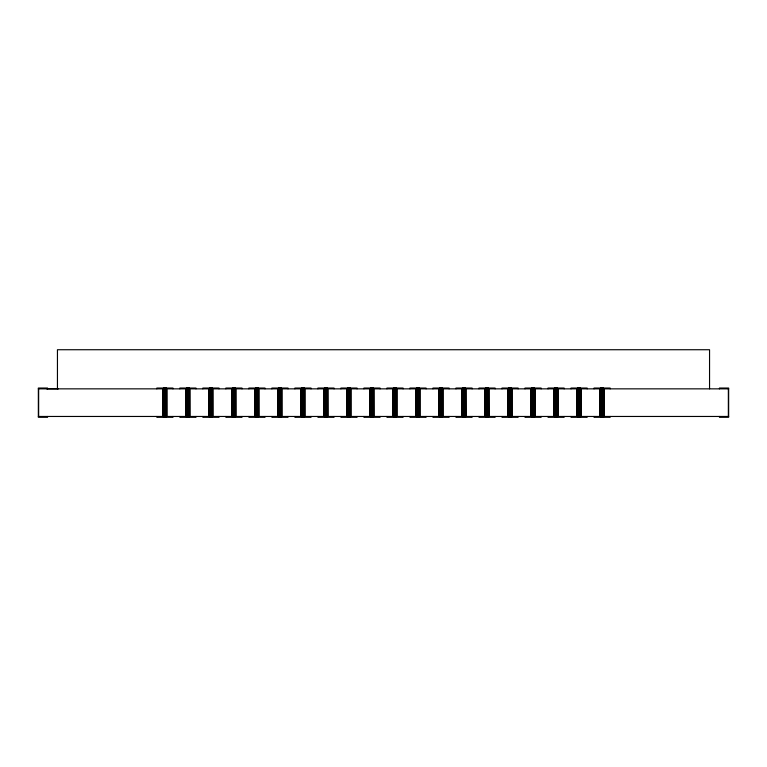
<?xml version="1.0" encoding="UTF-8"?>
<svg xmlns="http://www.w3.org/2000/svg" width="767" height="767" viewBox="0 0 767 767"><rect width="100%" height="100%" fill="white"/><g stroke="black" fill="none" stroke-linecap="round" stroke-linejoin="round"><path stroke-width="1.15" d="M46.614 388.802L58.407 388.802M38.35 388.85L162.681 388.85L162.623 416.462L38.35 416.462M185.691 388.85L167.129 388.85L167.187 416.462L185.691 416.462L185.633 388.85L185.614 416.462M208.701 388.85L190.139 388.85L190.216 416.462L208.701 416.462L208.643 388.85L208.624 416.462M231.711 388.85L213.149 388.85L213.226 416.462L231.711 416.462L231.653 388.85L231.634 416.462M254.721 388.85L236.159 388.85L236.236 416.462L254.721 416.462L254.663 388.85L254.644 416.462M277.731 388.85L259.169 388.85L259.227 416.462L277.731 416.462L277.673 388.85L277.654 416.462M300.741 388.85L282.179 388.85L282.237 416.462L300.741 416.462L300.683 388.85L300.664 416.462M323.751 388.85L305.189 388.85L305.266 416.462L323.751 416.462L323.693 388.85L323.674 416.462M346.761 388.85L328.199 388.85L328.257 416.462L346.761 416.462L346.703 388.85L346.684 416.462M369.771 388.85L351.209 388.85L351.267 416.462L369.771 416.462L369.713 388.85L369.694 416.462M392.781 388.85L374.219 388.85L374.277 416.462L392.781 416.462L392.723 388.85L392.704 416.462M415.791 388.85L397.229 388.85L397.287 416.462L415.791 416.462L415.733 388.85L415.714 416.462M438.801 388.85L420.239 388.85L420.297 416.462L438.801 416.462L438.743 388.85L438.724 416.462M461.811 388.85L443.249 388.85L443.326 416.462L461.811 416.462L461.753 388.85L461.734 416.462M484.821 388.85L466.259 388.85L466.336 416.462L484.821 416.462L484.763 388.85L484.744 416.462M507.831 388.85L489.269 388.85L489.327 416.462L507.831 416.462L507.773 388.85L507.754 416.462M530.841 388.85L512.279 388.85L512.337 416.462L530.841 416.462L530.783 388.85L530.764 416.462M553.851 388.85L535.289 388.85L535.366 416.462L553.851 416.462L553.793 388.85L553.774 416.462M576.861 388.85L558.299 388.85L558.357 416.462L576.861 416.462L576.803 388.85L576.784 416.462M599.871 388.85L581.309 388.85L581.386 416.462L599.871 416.462L599.813 388.85L599.794 416.462M728.65 388.85L604.319 388.85L604.396 416.462L728.65 416.462M728.353 388.85L728.353 416.462M719.446 388.85L719.446 388.044L728.65 388.044L728.65 417.267L719.446 417.267L719.446 416.462M709.552 388.85L709.552 349.733L57.448 349.733L57.448 388.85M610.149 388.85L610.149 388.044L594.042 388.044L594.042 388.85M610.149 416.462L610.149 417.267L594.042 417.267L594.042 416.462M603.543 388.044L603.591 417.267M603.389 388.044L603.389 417.267M603.15 388.044L603.15 417.267M602.843 388.044L602.843 417.267M602.478 388.044L602.478 417.267M602.095 388.044L602.095 417.267M601.712 388.044L601.712 417.267M601.347 388.044L601.347 417.267M601.04 388.044L601.04 417.267M600.801 388.044L600.801 417.267M600.599 388.044L600.647 417.267M587.139 388.85L587.139 388.044L571.032 388.044L571.032 388.85M587.139 416.462L587.139 417.267L571.032 417.267L571.032 416.462M580.581 388.044L580.533 417.267M580.379 388.044L580.379 417.267M580.14 388.044L580.14 417.267M579.833 388.044L579.833 417.267M579.468 388.044L579.468 417.267M579.085 388.044L579.085 417.267M578.702 388.044L578.702 417.267M578.337 388.044L578.337 417.267M578.03 388.044L578.03 417.267M577.791 388.044L577.791 417.267M577.637 388.044L577.589 417.267M564.128 388.85L564.128 388.044L548.022 388.044L548.022 388.85M564.128 416.462L564.128 417.267L548.022 417.267L548.022 416.462M557.523 388.044L557.571 417.267M557.369 388.044L557.369 417.267M557.13 388.044L557.13 417.267M556.823 388.044L556.823 417.267M556.458 388.044L556.458 417.267M556.075 388.044L556.075 417.267M555.692 388.044L555.692 417.267M555.327 388.044L555.327 417.267M555.02 388.044L555.02 417.267M554.781 388.044L554.781 417.267M554.627 388.044L554.579 417.267M541.118 388.85L541.118 388.044L525.012 388.044L525.012 388.85M541.118 416.462L541.118 417.267L525.012 417.267L525.012 416.462M534.561 388.044L534.513 417.267M534.359 388.044L534.359 417.267M534.12 388.044L534.12 417.267M533.813 388.044L533.813 417.267M533.448 388.044L533.448 417.267M533.065 388.044L533.065 417.267M532.682 388.044L532.682 417.267M532.317 388.044L532.317 417.267M532.01 388.044L532.01 417.267M531.771 388.044L531.771 417.267M531.617 388.044L531.569 417.267M518.108 388.85L518.108 388.044L502.002 388.044L502.002 388.85M518.108 416.462L518.108 417.267L502.002 417.267L502.002 416.462M511.551 388.044L511.503 417.267M511.349 388.044L511.349 417.267M511.11 388.044L511.11 417.267M510.803 388.044L510.803 417.267M510.438 388.044L510.438 417.267M510.055 388.044L510.055 417.267M509.672 388.044L509.672 417.267M509.307 388.044L509.307 417.267M509 388.044L509 417.267M508.761 388.044L508.761 417.267M508.607 388.044L508.559 417.267M495.099 388.85L495.099 388.044L478.992 388.044L478.992 388.85M495.099 416.462L495.099 417.267L478.992 417.267L478.992 416.462M488.493 388.044L488.541 417.267M488.339 388.044L488.339 417.267M488.1 388.044L488.1 417.267M487.793 388.044L487.793 417.267M487.428 388.044L487.428 417.267M487.045 388.044L487.045 417.267M486.661 388.044L486.661 417.267M486.297 388.044L486.297 417.267M485.99 388.044L485.99 417.267M485.751 388.044L485.751 417.267M485.597 388.044L485.549 417.267M472.088 388.85L472.088 388.044L455.982 388.044L455.982 388.85M472.088 416.462L472.088 417.267L455.982 417.267L455.982 416.462M465.483 388.044L465.531 417.267M465.329 388.044L465.329 417.267M465.09 388.044L465.09 417.267M464.783 388.044L464.783 417.267M464.418 388.044L464.418 417.267M464.035 388.044L464.035 417.267M463.651 388.044L463.651 417.267M463.287 388.044L463.287 417.267M462.98 388.044L462.98 417.267M462.741 388.044L462.741 417.267M462.539 388.044L462.587 417.267M449.078 388.85L449.078 388.044L432.971 388.044L432.971 388.85M449.078 416.462L449.078 417.267L432.971 417.267L432.971 416.462M442.521 388.044L442.473 417.267M442.319 388.044L442.319 417.267M442.08 388.044L442.08 417.267M441.773 388.044L441.773 417.267M441.408 388.044L441.408 417.267M441.025 388.044L441.025 417.267M440.642 388.044L440.642 417.267M440.277 388.044L440.277 417.267M439.97 388.044L439.97 417.267M439.731 388.044L439.731 417.267M439.577 388.044L439.529 417.267M426.068 388.85L426.068 388.044L409.962 388.044L409.962 388.85M426.068 416.462L426.068 417.267L409.962 417.267L409.962 416.462M419.511 388.044L419.463 417.267M419.309 388.044L419.309 417.267M419.07 388.044L419.07 417.267M418.763 388.044L418.763 417.267M418.398 388.044L418.398 417.267M418.015 388.044L418.015 417.267M417.632 388.044L417.632 417.267M417.267 388.044L417.267 417.267M416.96 388.044L416.96 417.267M416.721 388.044L416.721 417.267M416.519 388.044L416.567 417.267M403.058 388.85L403.058 388.044L386.952 388.044L386.952 388.85M403.058 416.462L403.058 417.267L386.952 417.267L386.952 416.462M396.501 388.044L396.453 417.267M396.299 388.044L396.299 417.267M396.06 388.044L396.06 417.267M395.753 388.044L395.753 417.267M395.388 388.044L395.388 417.267M395.005 388.044L395.005 417.267M394.622 388.044L394.622 417.267M394.257 388.044L394.257 417.267M393.95 388.044L393.95 417.267M393.711 388.044L393.711 417.267M393.509 388.044L393.557 417.267M380.048 388.85L380.048 388.044L363.942 388.044L363.942 388.85M380.048 416.462L380.048 417.267L363.942 417.267L363.942 416.462M373.443 388.044L373.491 417.267M373.289 388.044L373.289 417.267M373.05 388.044L373.05 417.267M372.743 388.044L372.743 417.267M372.378 388.044L372.378 417.267M371.995 388.044L371.995 417.267M371.612 388.044L371.612 417.267M371.247 388.044L371.247 417.267M370.94 388.044L370.94 417.267M370.701 388.044L370.701 417.267M370.547 388.044L370.499 417.267M357.038 388.85L357.038 388.044L340.932 388.044L340.932 388.85M357.038 416.462L357.038 417.267L340.932 417.267L340.932 416.462M350.481 388.044L350.433 417.267M350.279 388.044L350.279 417.267M350.04 388.044L350.04 417.267M349.733 388.044L349.733 417.267M349.368 388.044L349.368 417.267M348.985 388.044L348.985 417.267M348.602 388.044L348.602 417.267M348.237 388.044L348.237 417.267M347.93 388.044L347.93 417.267M347.691 388.044L347.691 417.267M347.537 388.044L347.489 417.267M334.028 388.85L334.028 388.044L317.922 388.044L317.922 388.85M334.028 416.462L334.028 417.267L317.922 417.267L317.922 416.462M327.423 388.044L327.471 417.267M327.269 388.044L327.269 417.267M327.03 388.044L327.03 417.267M326.723 388.044L326.723 417.267M326.358 388.044L326.358 417.267M325.975 388.044L325.975 417.267M325.591 388.044L325.591 417.267M325.227 388.044L325.227 417.267M324.92 388.044L324.92 417.267M324.681 388.044L324.681 417.267M324.479 388.044L324.527 417.267M311.018 388.85L311.018 388.044L294.912 388.044L294.912 388.85M311.018 416.462L311.018 417.267L294.912 417.267L294.912 416.462M304.461 388.044L304.413 417.267M304.259 388.044L304.259 417.267M304.02 388.044L304.02 417.267M303.713 388.044L303.713 417.267M303.349 388.044L303.349 417.267M302.965 388.044L302.965 417.267M302.582 388.044L302.582 417.267M302.217 388.044L302.217 417.267M301.91 388.044L301.91 417.267M301.671 388.044L301.671 417.267M301.469 388.044L301.517 417.267M288.008 388.85L288.008 388.044L271.901 388.044L271.901 388.85M288.008 416.462L288.008 417.267L271.901 417.267L271.901 416.462M281.451 388.044L281.403 417.267M281.249 388.044L281.249 417.267M281.01 388.044L281.01 417.267M280.703 388.044L280.703 417.267M280.338 388.044L280.338 417.267M279.955 388.044L279.955 417.267M279.572 388.044L279.572 417.267M279.207 388.044L279.207 417.267M278.9 388.044L278.9 417.267M278.661 388.044L278.661 417.267M278.459 388.044L278.507 417.267M264.998 388.85L264.998 388.044L248.892 388.044L248.892 388.85M264.998 416.462L264.998 417.267L248.892 417.267L248.892 416.462M258.393 388.044L258.441 417.267M258.239 388.044L258.239 417.267M258 388.044L258 417.267M257.693 388.044L257.693 417.267M257.328 388.044L257.328 417.267M256.945 388.044L256.945 417.267M256.562 388.044L256.562 417.267M256.197 388.044L256.197 417.267M255.89 388.044L255.89 417.267M255.651 388.044L255.651 417.267M255.497 388.044L255.449 417.267M241.989 388.85L241.989 388.044L225.881 388.044L225.881 388.85M241.989 416.462L241.989 417.267L225.881 417.267L225.881 416.462M235.383 388.044L235.431 417.267M235.229 388.044L235.229 417.267M234.99 388.044L234.99 417.267M234.683 388.044L234.683 417.267M234.319 388.044L234.319 417.267M233.935 388.044L233.935 417.267M233.552 388.044L233.552 417.267M233.187 388.044L233.187 417.267M232.88 388.044L232.88 417.267M232.641 388.044L232.641 417.267M232.487 388.044L232.439 417.267M218.978 388.85L218.978 388.044L202.871 388.044L202.871 388.85M218.978 416.462L218.978 417.267L202.871 417.267L202.871 416.462M212.421 388.044L212.373 417.267M212.219 388.044L212.219 417.267M211.98 388.044L211.98 417.267M211.673 388.044L211.673 417.267M211.309 388.044L211.309 417.267M210.925 388.044L210.925 417.267M210.541 388.044L210.541 417.267M210.177 388.044L210.177 417.267M209.87 388.044L209.87 417.267M209.631 388.044L209.631 417.267M209.429 388.044L209.477 417.267M195.969 388.85L195.969 388.044L179.862 388.044L179.862 388.85M195.969 416.462L195.969 417.267L179.862 417.267L179.862 416.462M189.411 388.044L189.363 417.267M189.209 388.044L189.209 417.267M188.97 388.044L188.97 417.267M188.663 388.044L188.663 417.267M188.298 388.044L188.298 417.267M187.915 388.044L187.915 417.267M187.531 388.044L187.531 417.267M187.167 388.044L187.167 417.267M186.86 388.044L186.86 417.267M186.621 388.044L186.621 417.267M186.467 388.044L186.419 417.267M172.959 388.85L172.959 388.044L156.851 388.044L156.851 388.85M172.959 416.462L172.959 417.267L156.851 417.267L156.851 416.462M166.353 388.044L166.401 417.267M166.199 388.044L166.199 417.267M165.96 388.044L165.96 417.267M165.653 388.044L165.653 417.267M165.288 388.044L165.288 417.267M164.905 388.044L164.905 417.267M164.522 388.044L164.522 417.267M164.157 388.044L164.157 417.267M163.85 388.044L163.85 417.267M163.611 388.044L163.611 417.267M163.409 388.044L163.457 417.267M162.604 388.85L162.604 416.462M47.554 388.85L47.554 388.044L38.35 388.044L38.35 417.267L47.554 417.267L47.554 416.462M38.647 388.85L38.647 416.462"/></g></svg>
